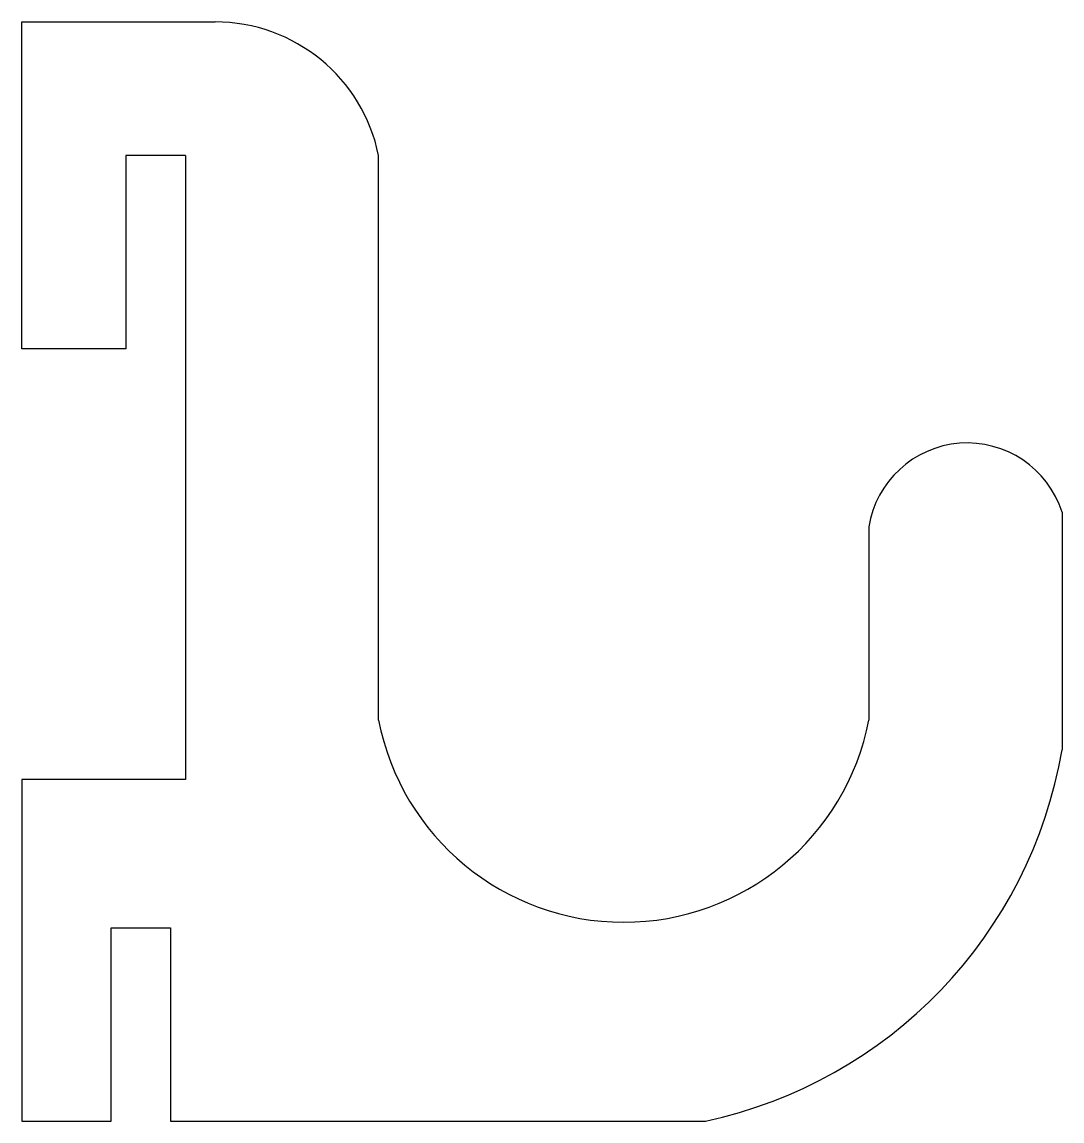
# Model space of a CAD drawing. Header units: millimetres. Extents: x -23 to 47, y -39 to 35.
import ezdxf

# ---------------------------------------------------------------- set-up
doc = ezdxf.new("R2010")
doc.units = ezdxf.units.MM
doc.layers.get('0').update_dxf_attribs({"linetype": 'CONTINUOUS'})

msp = doc.modelspace()

# ---------------------------------------------------------------- linework, layer by layer
for p, q in [((-23, 13), (-23, 35)), ((-23, 35), (-10, 35)), ((-12, 26), (-16, 26)), ((-16, 26), (-16, 13)), ((-12, 26), (-12, -16)), ((1, -12), (1, 26)), ((-16, 13), (-23, 13)), ((47, 2), (47, -14)), ((34, 1), (34, -12)), ((-12, -16), (-23, -16)), ((-23, -16), (-23, -39)), ((-17, -39), (-17, -26)), ((-17, -26), (-13, -26)), ((-13, -26), (-13, -39)), ((-23, -39), (-17, -39)), ((-13, -39), (23, -39))]:
    msp.add_line(p, q)
for centre, radius, start, end in [((-10, 23.778), 11.222, 11.42119, 90), ((40.619, -0.046), 6.701, 17.77396, 171.02345), ((17.5, -8.808), 16.806, 190.94991, 349.05009), ((16.589, -8.825), 30.848, 281.99514, 350.34314)]:
    msp.add_arc(centre, radius, start, end)

doc.saveas('drawing.dxf')
